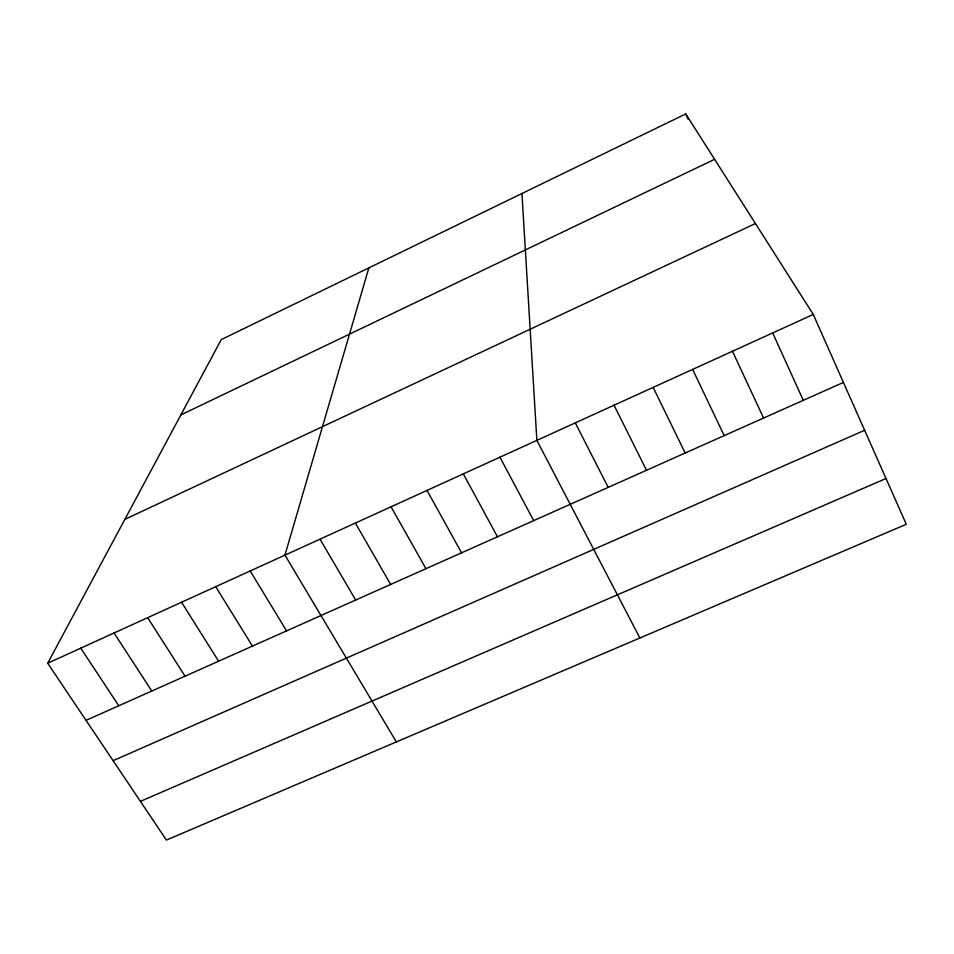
<?xml version="1.0" encoding="UTF-8"?>
<svg xmlns="http://www.w3.org/2000/svg" width="954" height="954" viewBox="0 0 954 954"><rect width="100%" height="100%" fill="white"/><g stroke="black" fill="none" stroke-linecap="round" stroke-linejoin="round"><path stroke-width="1.43" d="M368.852 267.895L284.948 555.133L396.363 741.926M47.7 663.221L221.256 339.6L685.747 113.931L813.273 314.45L906.3 524.283L166.401 840.069L47.7 663.221L813.273 314.45M180.866 414.907L714.606 159.306M124.831 519.405L755.449 223.534M86.051 720.353L843.419 382.423M113.109 760.672L864.634 430.29M140.429 801.36L886.004 478.514M80.744 648.171L118.773 705.745M114.063 632.991L151.781 691.018M147.667 617.679L185.052 676.171M181.546 602.248L218.609 661.205M215.723 586.674L252.44 646.108M250.186 570.969L286.57 630.88M320.007 539.165L355.675 600.042M355.377 523.054L390.675 584.432M391.045 506.801L425.961 568.679M427.022 490.416L461.569 552.807M463.322 473.876L497.463 536.78M499.944 457.193L533.691 520.622M639.895 637.987L536.875 440.366L521.945 193.519M575.286 422.872L608.187 487.375M614.042 405.223L646.514 470.286M653.144 387.396L685.175 453.031M692.628 369.413L724.193 435.62M732.469 351.263L763.57 418.055M772.68 332.946L803.304 400.322M685.747 113.931L688.144 119.238"/></g></svg>
